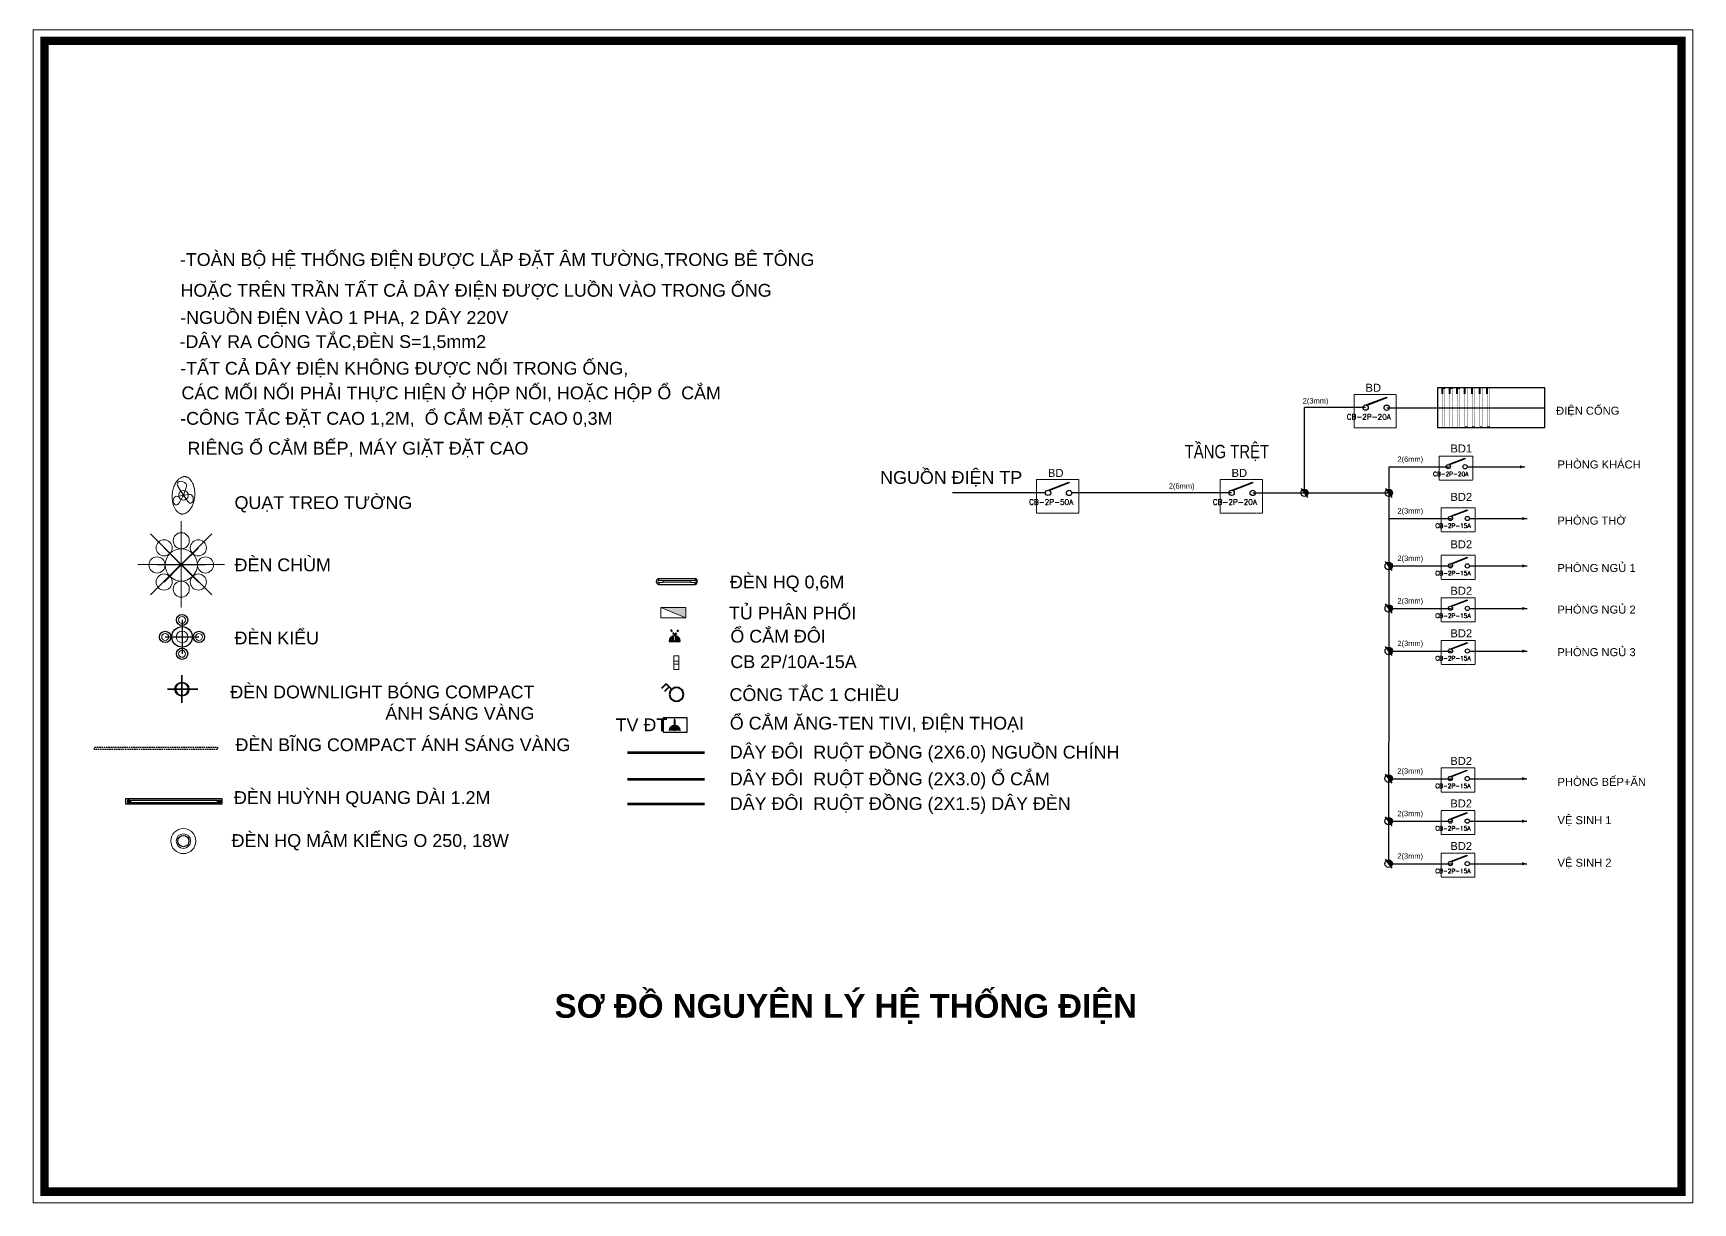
# Model space of a CAD drawing. Header units: millimetres. Extents: x 615730 to 2792744, y 139412 to 597571.
# Drawn here: x 660176 to 687548, y 242459 to 261755 of the extents above; entities that cross this region are included whole.
import ezdxf
from ezdxf.enums import TextEntityAlignment as Align

# ---------------------------------------------------------------- set-up
doc = ezdxf.new("R2010")
doc.units = ezdxf.units.MM
doc.header["$MEASUREMENT"] = 0
for name, pattern in [('DASHDOT', [1, 0.5, -0.25, 0, -0.25]), ('HIDDEN2', [0.1875, 0.125, -0.0625]), ('HIDDENX2', [0.75, 0.5, -0.25])]:
    doc.linetypes.add(name, pattern=pattern)
doc.layers.get('0').update_dxf_attribs({"lineweight": 5})
for name, color, linetype in [('03', 7, 'Continuous'), ('2L', 7, 'Continuous'), ('8', 8, 'Continuous'), ('H', 252, 'Continuous'), ('LAYER2', 2, 'Continuous'), ('NET MANH', 252, 'Continuous'), ('NETCAT', 4, 'Continuous'), ('NOITHAT', 144, 'Continuous'), ('SKYLINE-A_HATCH-VAT DUNG', 144, 'Continuous')]:
    doc.layers.add(name, color=color, linetype=linetype)
for name, color, linetype, lineweight in [('1L', 1, 'Continuous', 9), ('cucmanh', 251, 'Continuous', 15), ('KITCHEN', 4, 'Continuous', 20), ('net dut', 6, 'DASHDOT', 40), ('NET THAY', 146, 'Continuous', 40), ('NETNGOAITUONG', 1, 'Continuous', 40), ('NSMANH2', 75, 'Continuous', 5), ('thay', 7, 'Continuous', 15), ('TUONG', 6, 'Continuous', 35)]:
    doc.layers.add(name, color=color, linetype=linetype, lineweight=lineweight)
doc.styles.add('DIM', font='txt.shx', dxfattribs={"height": 120})
doc.styles.add('HELVE-CD', font='')
doc.styles.get("Standard").update_dxf_attribs({"font": ''})
doc.styles.add('VNI-HELVE', font='')
doc.styles.get('HELVE-CD').set_extended_font_data('VNI-Helve')
doc.styles.get('Standard').set_extended_font_data('VNI-Avo')
doc.styles.get('VNI-HELVE').set_extended_font_data('VNI-Helve')

# ---------------------------------------------------------------- blocks, each defined once
blk = doc.blocks.new('S-3G')
for p, q in [((0, 2.71), (0, 1.74)), ((0, 2.71), (0.84, 2.71)), ((0, 2.18), (0.84, 2.18))]:
    blk.add_line(p, q)
blk.add_circle((0, 0.87), 0.87)
blk = doc.blocks.new('quat tuong')
at = {"layer": 'cucmanh'}
for p, q in [((0, 0), (-218, 157)), ((-215, -52), (0, 0)), ((-32, -149), (0, 0)), ((41, 160), (0, 0)), ((0, 0), (224, 109)), ((0, 0), (156, -127))]:
    blk.add_line(p, q, dxfattribs=at)
blk.add_circle((0, 0), 30.2, dxfattribs=at)
for centre, major_axis, ratio, start_param, end_param in [((-269, 64), (-40, 122), 0.731911, -0.966324, 3.29916), ((0, 0), (0, 128), 1, 1.571186, 7.854371), ((155, 177), (116, 4), 0.731911, -0.966324, 3.29916)]:
    blk.add_ellipse(centre, major_axis=major_axis, ratio=ratio, start_param=start_param, end_param=end_param, dxfattribs=at)
at = {"layer": 'cucmanh', "extrusion": (0, 0, -1)}
blk.add_ellipse((78, -184), major_axis=(114, -22), ratio=0.731911, start_param=-0.966324, end_param=3.29916, dxfattribs=at)
at = {"layer": 'cucmanh'}
blk.add_open_spline([(500, 0), (500, 8), (499, 16), (497, 31), (496, 39), (491, 55), (488, 63), (481, 80), (477, 88), (467, 104), (462, 113), (449, 129), (442, 137), (427, 153), (418, 161), (400, 177), (390, 185), (369, 199), (358, 207), (335, 221), (322, 227), (297, 240), (283, 246), (255, 257), (241, 262), (206, 273), (184, 278), (141, 288), (119, 291), (73, 297), (50, 299), (4, 300), (-19, 300), (-65, 298), (-88, 295), (-133, 289), (-155, 285), (-199, 275), (-219, 269), (-260, 255), (-279, 248), (-316, 231), (-333, 222), (-365, 203), (-380, 192), (-405, 173), (-415, 164), (-434, 146), (-443, 136), (-458, 117), (-465, 108), (-476, 89), (-481, 79), (-489, 61), (-492, 51), (-497, 33), (-499, 24), (-500, 6), (-500, -3), (-499, -21), (-497, -30), (-493, -49), (-490, -58), (-483, -77), (-478, -86), (-467, -105), (-460, -114), (-445, -133), (-437, -143), (-418, -161), (-408, -170), (-386, -188), (-374, -197), (-348, -213), (-334, -221), (-305, -236), (-290, -243), (-258, -256), (-241, -262), (-207, -272), (-190, -277), (-154, -285), (-135, -289), (-98, -294), (-79, -296), (-40, -299), (-21, -300), (17, -300), (37, -299), (75, -297), (94, -295), (132, -289), (150, -286), (186, -278), (204, -273), (238, -263), (255, -257), (287, -244), (302, -237), (331, -222), (345, -215), (371, -198), (384, -190), (406, -172), (416, -163), (435, -145), (444, -135), (459, -116), (466, -107), (477, -88), (482, -78), (490, -60), (493, -50), (497, -32), (499, -23), (500, -9), (500, -5), (500, 0)], degree=3, knots=[0, 0, 0, 0, 0.094135, 0.094135, 0.188269, 0.188269, 0.282404, 0.282404, 0.376539, 0.376539, 0.470673, 0.470673, 0.564808, 0.564808, 0.658943, 0.658943, 0.753077, 0.753077, 0.847212, 0.847212, 0.941347, 0.941347, 1.035481, 1.035481, 1.129616, 1.129616, 1.259756, 1.259756, 1.389897, 1.389897, 1.520037, 1.520037, 1.650177, 1.650177, 1.780318, 1.780318, 1.910458, 1.910458, 2.040599, 2.040599, 2.170739, 2.170739, 2.300879, 2.300879, 2.43102, 2.43102, 2.539491, 2.539491, 2.647961, 2.647961, 2.756432, 2.756432, 2.864903, 2.864903, 2.973373, 2.973373, 3.081844, 3.081844, 3.190315, 3.190315, 3.298786, 3.298786, 3.407256, 3.407256, 3.515727, 3.515727, 3.624198, 3.624198, 3.732669, 3.732669, 3.841139, 3.841139, 3.94961, 3.94961, 4.058081, 4.058081, 4.166552, 4.166552, 4.275022, 4.275022, 4.383493, 4.383493, 4.491964, 4.491964, 4.600434, 4.600434, 4.708905, 4.708905, 4.817376, 4.817376, 4.925847, 4.925847, 5.034317, 5.034317, 5.142788, 5.142788, 5.251259, 5.251259, 5.35973, 5.35973, 5.4682, 5.4682, 5.576671, 5.576671, 5.685142, 5.685142, 5.793612, 5.793612, 5.902083, 5.902083, 6.010554, 6.010554, 6.119025, 6.119025, 6.227495, 6.227495, 6.283185, 6.283185, 6.283185, 6.283185], dxfattribs=at)
blk = doc.blocks.new('fdfdf')
at = {"layer": '03'}
for p, q in [((-26537, -92693), (-26537, -93485)), ((-26933, -93089), (-26141, -93089))]:
    blk.add_line(p, q, dxfattribs=at)
at = {"layer": '03', "ltscale": 1.5}
for centre, radius in [((-26537, -93089), 240), ((-26537, -92693), 132), ((-26933, -93089), 132), ((-26141, -93089), 132), ((-26537, -93485), 132)]:
    blk.add_circle(centre, radius, dxfattribs=at)
at = {"layer": '1L'}
for centre, radius in [((-26537, -92693), 81.5), ((-26933, -93089), 81.5), ((-26537, -93089), 137), ((-26141, -93089), 81.5), ((-26537, -93485), 81.5)]:
    blk.add_circle(centre, radius, dxfattribs=at)
blk = doc.blocks.new('A$C2A457C1A')
at = {"layer": 'NOITHAT'}
for points in [[(48, 19), (48, 51), (19, 51), (19, 19)], [(1180, 19), (1180, 51), (1152, 51), (1152, 19)]]:
    blk.add_hatch(color=256, dxfattribs=at).paths.add_polyline_path(points)
for p, q in [((0, 0), (0, 70)), ((0, 70), (1200, 70)), ((1200, 0), (0, 0)), ((19, 51), (19, 19)), ((48, 51), (19, 51)), ((19, 19), (48, 19)), ((48, 19), (48, 51)), ((61, 19), (61, 51)), ((61, 51), (1140, 51)), ((1140, 19), (61, 19)), ((1140, 51), (1140, 19)), ((1152, 19), (1152, 51)), ((1152, 51), (1180, 51)), ((1180, 19), (1152, 19)), ((1180, 51), (1180, 19)), ((1200, 70), (1200, 0))]:
    blk.add_line(p, q, dxfattribs=at)
blk = doc.blocks.new('GFGFGF')
at = {"layer": 'SKYLINE-A_HATCH-VAT DUNG', "ltscale": 10}
blk.add_circle((499346.4, 96513.1), 14.6, dxfattribs=at)
at = {"layer": 'TUONG', "ltscale": 10}
for points in [[(499346.4, 96513.1), (499346.4, 96542.5)], [(499346.4, 96513.1), (499316, 96513.1)], [(499346.4, 96513.1), (499379.6, 96513.1)], [(499346.4, 96513.1), (499346.4, 96484.3)]]:
    blk.add_lwpolyline(points, dxfattribs=at)
blk.add_circle((499346.4, 96513.1), 13.4, dxfattribs=at)
blk = doc.blocks.new('CBCBCB')
for p, q in [((188934, 102681), (189943, 101672)), ((188934, 101672), (189943, 102681)), ((189943, 101672), (188934, 102681)), ((189943, 102681), (188934, 101672)), ((189438, 102890), (189438, 101462)), ((189438, 101462), (189438, 102890)), ((189439, 102166), (189156, 102448)), ((189439, 102166), (189439, 102565)), ((189439, 102166), (189721, 102448)), ((188724, 102176), (190152, 102176)), ((190152, 102176), (188724, 102176)), ((189439, 102166), (189039, 102166)), ((189439, 102166), (189156, 101884)), ((189439, 102166), (189838, 102166)), ((189439, 102166), (189439, 101767)), ((189439, 102166), (189721, 101884))]:
    blk.add_line(p, q)
for centre, radius in [((189439, 102565), 133), ((189156, 102448), 133), ((189439, 102166), 266), ((189439, 102166), 266), ((189439, 102166), 266), ((189439, 102166), 266), ((189439, 102166), 266), ((189439, 102166), 266), ((189439, 102166), 266), ((189439, 102166), 266), ((189721, 102448), 133), ((189039, 102166), 133), ((189838, 102166), 133), ((189156, 101884), 133), ((189439, 101767), 133), ((189721, 101884), 133)]:
    blk.add_circle(centre, radius)

msp = doc.modelspace()

# ---------------------------------------------------------------- hatches: boundary and pattern name
at = {"layer": '1L'}
msp.add_hatch(color=256, dxfattribs=at).paths.add_polyline_path([(670940.4, 252109.3), (670940.4, 252279.9), (670528.2, 252279.9)])
h = msp.add_hatch(color=256, dxfattribs=at)
h.paths.add_polyline_path([(670848.3, 250246.9, 0.4142136), (670756.4, 250338.8), (670756.4, 250246.9)])
h.paths.add_polyline_path([(670756.4, 250338.8, 0.4142136), (670664.6, 250246.9), (670756.4, 250246.9)])
at = {"layer": '2L', "linetype": 'Continuous', "ltscale": 50}
h = msp.add_hatch(color=256, dxfattribs=at)
h.paths.add_polyline_path([(681107.7, 254222.4, -0.6075438), (681204.7, 254172, -0.0102072), (681204.6, 254169.5), (681145.7, 254169.5)])
h.paths.add_polyline_path([(681145.7, 254169.5), (681204.6, 254169.5, -0.2278825), (681179.6, 254122.4)])
h = msp.add_hatch(color=256, dxfattribs=at)
h.paths.add_polyline_path([(682499.3, 254222.4, -0.6075438), (682596.3, 254172, -0.0102072), (682596.3, 254169.5), (682537.3, 254169.5)])
h.paths.add_polyline_path([(682537.3, 254169.5), (682596.3, 254169.5, -0.2278825), (682571.2, 254122.4)])
h = msp.add_hatch(color=256, dxfattribs=at)
h.paths.add_polyline_path([(682497.6, 253014.6, -0.6075438), (682594.6, 252964.3, -0.0102072), (682594.6, 252961.7), (682535.6, 252961.7)])
h.paths.add_polyline_path([(682535.6, 252961.7), (682594.6, 252961.7, -0.2278825), (682569.5, 252914.6)])
h = msp.add_hatch(color=256, dxfattribs=at)
h.paths.add_polyline_path([(682497.6, 252315.1, -0.6075438), (682594.6, 252264.7, -0.0102072), (682594.6, 252262.2), (682535.6, 252262.2)])
h.paths.add_polyline_path([(682535.6, 252262.2), (682594.6, 252262.2, -0.2278825), (682569.5, 252215.1)])
h = msp.add_hatch(color=256, dxfattribs=at)
h.paths.add_polyline_path([(682497.6, 251613.2, -0.6075438), (682594.6, 251562.8, -0.0102072), (682594.6, 251560.3), (682535.6, 251560.3)])
h.paths.add_polyline_path([(682535.6, 251560.3), (682594.6, 251560.3, -0.2278825), (682569.5, 251513.2)])
h = msp.add_hatch(color=256, dxfattribs=at)
h.paths.add_polyline_path([(682495.9, 249508.1, -0.6075438), (682592.9, 249457.7, -0.0102072), (682592.9, 249455.2), (682533.9, 249455.2)])
h.paths.add_polyline_path([(682533.9, 249455.2), (682592.9, 249455.2, -0.2278825), (682567.8, 249408)])
h = msp.add_hatch(color=256, dxfattribs=at)
h.paths.add_polyline_path([(682495.9, 248806.2, -0.6075438), (682592.9, 248755.8, -0.0102072), (682592.9, 248753.3), (682533.9, 248753.3)])
h.paths.add_polyline_path([(682533.9, 248753.3), (682592.9, 248753.3, -0.2278825), (682567.8, 248706.1)])
h = msp.add_hatch(color=256, dxfattribs=at)
h.paths.add_polyline_path([(682495.9, 248104.2, -0.6075438), (682592.9, 248053.9, -0.0102072), (682592.9, 248051.3), (682533.9, 248051.3)])
h.paths.add_polyline_path([(682533.9, 248051.3), (682592.9, 248051.3, -0.2278825), (682567.8, 248004.2)])
at = {"layer": 'net dut'}
h = msp.add_hatch(color=5, dxfattribs=at)
h.set_gradient(color1=(0, 0, 255), one_color=1, tint=1, name='INVSPHERICAL')
h.paths.add_polyline_path([(670747.2, 251818.9, 0.3863842), (670664.1, 251727.5), (670747.2, 251727.5)])
h.paths.add_polyline_path([(670756, 251819.4), (670756, 251727.5), (670847.8, 251727.5, 0.4142136)])
at = {"layer": 'NET MANH'}
h = msp.add_hatch(color=5, dxfattribs=at)
h.set_gradient(color1=(0, 0, 255), one_color=1, tint=1, name='CYLINDER')
h.paths.add_polyline_path([(671023.1, 252723.9), (670565.5, 252723.9), (670565.5, 252697.5), (671023.1, 252697.5)])

# ---------------------------------------------------------------- linework, layer by layer
at = {"layer": '03'}
for p, q in [((670747.6, 250430.6), (670747.6, 250246.9)), ((670756.4, 250430.6), (670756.4, 250246.9))]:
    msp.add_line(p, q, dxfattribs=at)
at = {"layer": '03', "ltscale": 10}
msp.add_lwpolyline([(670570.5, 250467), (670958, 250467), (670958, 250220.4), (670570.5, 250220.4)], close=True, dxfattribs=at)
at = {"layer": '03'}
msp.add_arc((670752, 250430.6), 4.4, 0, 180, dxfattribs=at)
at = {"layer": '1L'}
msp.add_line((670528.2, 252279.9), (670940.4, 252109.3), dxfattribs=at)
at = {"layer": '1L', "linetype": 'HIDDENX2'}
for points in [[(681962.5, 255795.4), (682657.1, 255795.4), (682657.1, 255242.9), (681962.5, 255242.9)], [(683362.4, 254778), (683918.1, 254778), (683918.1, 254379.9), (683362.4, 254379.9)], [(676725.1, 254390.3), (677419.7, 254390.3), (677419.7, 253837.7), (676725.1, 253837.7)], [(679753.2, 254390.3), (680447.9, 254390.3), (680447.9, 253837.7), (679753.2, 253837.7)], [(683399.9, 253924.3), (683955.6, 253924.3), (683955.6, 253526.2), (683399.9, 253526.2)], [(683399.9, 253142.2), (683955.6, 253142.2), (683955.6, 252744.2), (683399.9, 252744.2)], [(683399.9, 252440.3), (683955.6, 252440.3), (683955.6, 252042.3), (683399.9, 252042.3)], [(683399.9, 251738.4), (683955.6, 251738.4), (683955.6, 251340.4), (683399.9, 251340.4)], [(683398.2, 249633.3), (683953.9, 249633.3), (683953.9, 249235.2), (683398.2, 249235.2)], [(683398.2, 248931.4), (683953.9, 248931.4), (683953.9, 248533.3), (683398.2, 248533.3)], [(683398.2, 248229.5), (683953.9, 248229.5), (683953.9, 247831.4), (683398.2, 247831.4)]]:
    msp.add_lwpolyline(points, close=True, dxfattribs=at)
at = {"layer": '1L', "linetype": 'Continuous'}
for points in [[(684696.6, 254601.1, 52.8, 0, 0), (684775.8, 254601.1, 0, 0, 0)], [(684734.1, 253747.4, 52.8, 0, 0), (684813.3, 253747.4, 0, 0, 0)], [(684734.1, 252965.4, 52.8, 0, 0), (684813.3, 252965.4, 0, 0, 0)], [(684734.1, 252263.4, 52.8, 0, 0), (684813.3, 252263.4, 0, 0, 0)], [(684734.1, 251561.5, 52.8, 0, 0), (684813.3, 251561.5, 0, 0, 0)], [(684732.4, 249456.4, 52.8, 0, 0), (684811.6, 249456.4, 0, 0, 0)], [(684732.4, 248754.5, 52.8, 0, 0), (684811.6, 248754.5, 0, 0, 0)], [(684732.4, 248052.6, 52.8, 0, 0), (684811.6, 248052.6, 0, 0, 0)]]:
    msp.add_lwpolyline(points, format="xyseb", dxfattribs=at)
at = {"layer": '1L'}
for points in [[(670528.2, 252279.9), (670940.4, 252279.9), (670940.4, 252109.3), (670528.2, 252109.3)], [(670528.2, 252109.3), (670940.4, 252109.3), (670940.4, 252279.9), (670528.2, 252279.9)], [(670741.6, 251259.3), (670824.8, 251259.3), (670824.8, 251480.6), (670741.6, 251480.6)], [(670741.6, 251395.9), (670824.8, 251395.9), (670824.8, 251395.9), (670741.6, 251395.9)], [(670741.6, 251344.1), (670824.8, 251344.1), (670824.8, 251344.1), (670741.6, 251344.1)]]:
    msp.add_lwpolyline(points, close=True, dxfattribs=at)
for centre in [(670756, 251727.5), (670756.4, 250246.9)]:
    msp.add_arc(centre, 91.9, 0, 180, dxfattribs=at)
at = {"layer": '2L', "linetype": 'Continuous', "ltscale": 50}
for p, q in [((681198.4, 254096.2), (681091.2, 254245.3)), ((682590, 254096.2), (682482.8, 254245.3)), ((682588.3, 252888.4), (682481.1, 253037.5)), ((682588.3, 252188.9), (682481.1, 252338)), ((682588.3, 251487), (682481.1, 251636.1)), ((682586.6, 249381.9), (682479.4, 249530.9)), ((682586.6, 248680), (682479.4, 248829)), ((682586.6, 247978), (682479.4, 248127.1))]:
    msp.add_line(p, q, dxfattribs=at)
at = {"layer": '2L', "color": 2}
for points in [[(682169.7, 255627.3), (682493.8, 255752.8), (682498.7, 255740.3), (682174.7, 255614.8)], [(683528.2, 254643.5), (683787.5, 254743.9), (683791.4, 254733.9), (683532.2, 254633.5)], [(676932.3, 254222.2), (677256.4, 254347.7), (677261.3, 254335.1), (676937.2, 254209.6)], [(679960.5, 254222.2), (680284.6, 254347.7), (680289.5, 254335.1), (679965.4, 254209.6)], [(683565.7, 253789.8), (683825, 253890.2), (683828.9, 253880.1), (683569.7, 253779.7)], [(683565.7, 253007.8), (683825, 253108.1), (683828.9, 253098.1), (683569.7, 252997.7)], [(683565.7, 252305.8), (683825, 252406.2), (683828.9, 252396.2), (683569.7, 252295.8)], [(683565.7, 251603.9), (683825, 251704.3), (683828.9, 251694.3), (683569.7, 251593.9)], [(683564, 249498.8), (683823.3, 249599.2), (683827.2, 249589.2), (683568, 249488.8)], [(683564, 248796.9), (683823.3, 248897.3), (683827.2, 248887.3), (683568, 248786.9)], [(683564, 248095), (683823.3, 248195.4), (683827.2, 248185.3), (683568, 248085)]]:
    msp.add_lwpolyline(points, close=True, dxfattribs=at)
for centre, radius in [((682151, 255577.7), 44), ((682498.7, 255575.9), 44), ((683513.3, 254603.8), 35.2), ((683791.4, 254602.4), 35.2), ((676913.6, 254172.5), 44), ((677261.3, 254170.8), 44), ((679941.8, 254172.5), 44), ((680289.4, 254170.8), 44), ((683550.8, 253750.1), 35.2), ((683828.9, 253748.6), 35.2), ((683550.8, 252968), 35.2), ((683828.9, 252966.6), 35.2), ((683550.8, 252266.1), 35.2), ((683828.9, 252264.7), 35.2), ((683550.8, 251564.2), 35.2), ((683828.9, 251562.8), 35.2), ((683549, 249459.1), 35.2), ((683827.2, 249457.7), 35.2), ((683549, 248757.2), 35.2), ((683827.2, 248755.8), 35.2), ((683549, 248055.3), 35.2), ((683827.2, 248053.8), 35.2)]:
    msp.add_circle(centre, radius, dxfattribs=at)
at = {"layer": '2L', "linetype": 'Continuous', "ltscale": 50}
for centre in [(681143.1, 254172), (682534.7, 254172), (682533, 252964.3), (682533, 252264.7), (682533, 251562.8), (682531.3, 249457.7), (682531.3, 248755.8), (682531.3, 248053.9)]:
    msp.add_circle(centre, 61.6, dxfattribs=at)
at = {"layer": '8'}
msp.add_circle((662652.6, 248426.4), 93.1, dxfattribs=at)
at = {"layer": 'H', "const_width": 138.2}
msp.add_lwpolyline([(660360.3, 242643.3), (687363.2, 242643.3), (687363.2, 261628.3), (660360.3, 261628.3)], close=True, dxfattribs=at)
at = {"layer": 'KITCHEN'}
for p, q in [((670495.1, 252728.3), (670565.5, 252728.3)), ((670565.5, 252693.1), (670495.1, 252693.1)), ((670565.5, 252728.3), (670565.5, 252693.1)), ((671093.5, 252728.3), (671023.1, 252728.3)), ((671023.1, 252728.3), (671023.1, 252693.1)), ((671023.1, 252693.1), (671093.5, 252693.1))]:
    msp.add_line(p, q, dxfattribs=at)
msp.add_lwpolyline([(671023.1, 252697.5), (670565.5, 252697.5), (670565.5, 252723.9), (671023.1, 252723.9)], close=True, dxfattribs=at)
for centre, start, end in [((670495.1, 252710.7), 90, 270), ((671093.5, 252710.7), 270, 90)]:
    msp.add_arc(centre, 17.6, start, end, dxfattribs=at)
at = {"layer": 'LAYER2', "linetype": 'HIDDEN2', "ltscale": 200}
msp.add_lwpolyline([(661189.5, 249976.9), (663216.6, 249976.9), (663216.6, 249936.9), (661189.5, 249936.9), (661189.5, 249976.9)], dxfattribs=at)
at = {"layer": 'net dut'}
msp.add_line((670664.1, 251727.5), (670847.8, 251727.5), dxfattribs=at)
for points in [[(683417.5, 255902.4), (683460.3, 255902.4), (683460.3, 255249.4), (683417.5, 255249.4)], [(683540.5, 255902.4), (683583.3, 255902.4), (683583.3, 255249.4), (683540.5, 255249.4)], [(683663.5, 255902.4), (683706.3, 255902.4), (683706.3, 255249.4), (683663.5, 255249.4)], [(683786.5, 255902.4), (683829.3, 255902.4), (683829.3, 255249.4), (683786.5, 255249.4)], [(683909.5, 255902.4), (683952.4, 255902.4), (683952.4, 255249.4), (683909.5, 255249.4)], [(684032.5, 255902.4), (684075.4, 255902.4), (684075.4, 255249.4), (684032.5, 255249.4)], [(684155.5, 255902.4), (684198.4, 255902.4), (684198.4, 255249.4), (684155.5, 255249.4)]]:
    msp.add_lwpolyline(points, close=True, dxfattribs=at)
at = {"layer": 'net dut', "const_width": 44}
for points in [[(669977.3, 249887.4), (671252.5, 249887.4)], [(669977.3, 249445.1), (671252.5, 249445.1)], [(669977.3, 249038.2), (671252.5, 249038.2)]]:
    msp.add_lwpolyline(points, dxfattribs=at)
at = {"layer": 'NET MANH'}
for points in [[(670495.1, 252728.3), (670495.1, 252761.4), (671093.5, 252761.4), (671093.5, 252728.3)], [(670495.1, 252693.1), (670495.1, 252660), (671093.5, 252660), (671093.5, 252693.1)]]:
    msp.add_lwpolyline(points, dxfattribs=at)
for centre, radius, start, end in [((670503.8, 252710.7), 51.4, 99.69181, 260.30819), ((671078.1, 252710.7), 53, 286.97414, 73.02586)]:
    msp.add_arc(centre, radius, start, end, dxfattribs=at)
at = {"layer": 'NETCAT', "linetype": 'Continuous'}
for p, q in [((682151, 255577.7), (681144.8, 255577.7)), ((681144.8, 254170.8), (681144.8, 255577.7)), ((682498.7, 255575.9), (685105.1, 255575.9)), ((682536.4, 254601.1), (682536.4, 254170.8)), ((682536.4, 254601.1), (683529.7, 254601.1)), ((683826.6, 254601.1), (684775.8, 254601.1)), ((676869.6, 254172.5), (675338.6, 254172.5)), ((678595.9, 254172.5), (677305.2, 254172.5)), ((679941.8, 254172.5), (678595.9, 254172.5)), ((680289.4, 254170.8), (682534.7, 254170.8)), ((682534.7, 254172), (682534.7, 252965.4)), ((682534.7, 253747.4), (683567.2, 253747.4)), ((683864.1, 253747.4), (684813.3, 253747.4)), ((682533, 252965.4), (682533, 251562.8)), ((682534.7, 252965.4), (683567.2, 252965.4)), ((683864.1, 252965.4), (684813.3, 252965.4)), ((682534.7, 252263.4), (683567.2, 252263.4)), ((683864.1, 252263.4), (684813.3, 252263.4)), ((682533, 252067.6), (682531.3, 248053.9)), ((682534.7, 251561.5), (683567.2, 251561.5)), ((683864.1, 251561.5), (684813.3, 251561.5)), ((682533, 249456.4), (683565.5, 249456.4)), ((683862.3, 249456.4), (684811.6, 249456.4)), ((682533, 248754.5), (683565.5, 248754.5)), ((683862.3, 248754.5), (684811.6, 248754.5)), ((682533, 248052.6), (683565.5, 248052.6)), ((683862.3, 248052.6), (684811.6, 248052.6))]:
    msp.add_line(p, q, dxfattribs=at)
msp.add_lwpolyline([(683337.3, 255249.4), (685105.1, 255249.4), (685105.1, 255902.4), (683337.3, 255902.4)], close=True, dxfattribs=at)
at = {"layer": 'NETNGOAITUONG', "linetype": 'HIDDENX2', "ltscale": 100}
for q in [(670690.6, 251910.2), (670816.3, 251911.2)]:
    msp.add_line((670756, 251819.4), q, dxfattribs=at)
at = {"layer": 'thay', "linetype": 'Continuous'}
msp.add_lwpolyline([(660176, 242459), (687547.5, 242459), (687547.5, 261812.6), (660176, 261812.6)], close=True, dxfattribs=at)
at = {"layer": 'thay'}
for radius in [206, 119.5]:
    msp.add_circle((662652.6, 248426.4), radius, dxfattribs=at)

# ---------------------------------------------------------------- block references
at = {"layer": 'net dut', "xscale": 0.7040000000270084, "yscale": 0.7040000000270084, "zscale": 0.7040000000270084}
msp.add_blockref('fdfdf', (681313.4, 317329.9), dxfattribs=at)
at = {"layer": 'NET THAY', "xscale": -0.6195199999335271, "yscale": 0.6195199999492615, "zscale": 0.6195200000000002, "rotation": 85.30138467172087}
msp.add_blockref('quat tuong', (662654.6, 254131.1), dxfattribs=at)
at = {"layer": 'NETNGOAITUONG', "linetype": 'HIDDENX2', "ltscale": 100, "xscale": -131.9999999999945, "yscale": 132, "zscale": 132, "rotation": 44.08876725164016}
msp.add_blockref('S-3G', (670866.9, 250764.6), dxfattribs=at)
at = {"layer": 'NSMANH2'}
msp.add_blockref('CBCBCB', (473179.2, 150816.3), dxfattribs=at)
at = {"layer": 'thay', "xscale": 1.319999999948777, "yscale": 1.319999999948777, "zscale": 1.319999999948777}
msp.add_blockref('A$C2A457C1A', (661705, 249035.4), dxfattribs=at)
at = {"layer": 'TUONG', "xscale": 7.92000000004191, "yscale": 7.92000000004191, "zscale": 7.92000000004191}
msp.add_blockref('GFGFGF', (-3292193.6, -513450.3), dxfattribs=at)

# ---------------------------------------------------------------- texts
at = {"insert": (678381.3, 245410), "char_height": 390, "width": 26392.6, "attachment_point": 9}
msp.add_mtext('{\\fArial|b1|i0|c0|p34;SƠ ĐỒ NGUYÊN LÝ HỆ THỐNG ĐIỆN}', dxfattribs=at)
at = {"layer": '03', "linetype": 'Continuous', "ltscale": 50, "style": 'VNI-HELVE'}
for s, height, p in [('-TOAØN BOÄ HEÄ THOÁNG ÑIEÄN ÑÖÔÏC LAÉP ÑAËT AÂM TÖÔØNG,TRONG BEÂ TOÂNG', 211.2, (662594.6, 257914.8)), ('HOAËC TREÂN TRAÀN TAÁT CAÛ DAÂY ÑIEÄN ÑÖÔÏC LUOÀN VAØO TRONG OÁNG', 211.2, (662605.5, 257407.4)), ('-NGUOÀN ÑIEÄN VAØO 1 PHA, 2 DAÂY 220V', 211.2, (662600.1, 256958.7)), ('-DAÂY RA COÂNG TAÉC,ÑEØN S=1,5mm2', 211.2, (662589.2, 256561.4)), ('-TAÁT CAÛ DAÂY ÑIEÄN KHOÂNG ÑÖÔÏC NOÁI TRONG OÁNG,', 211.2, (662600.1, 256121.6)), ('CAÙC MOÁI NOÁI PHAÛI THÖÏC HIEÄN ÔÛ HOÄP NOÁI, HOAËC HOÄP OÅ  CAÉM', 211.2, (662621.7, 255714.7)), ('-COÂNG TAÉC ÑAËT CAO 1,2M,  OÅ CAÉM ÑAËT CAO 0,3M', 211.2, (662600.1, 255294.8)), ('ÑIEÄN COÅNG', 132, (685292.3, 255460.8)), ('RIEÂNG OÅ CAÉM BEÁP, MAÙY GIAËT ÑAËT CAO', 211.2, (662721.2, 254802.6)), ('BD1', 132, (683549.8, 254837.5)), ('NGUOÀN ÑIEÄN TP', 211.2, (674144.4, 254319.6)), ('PHOØNG KHAÙCH', 132, (685315.8, 254574)), ('QUAÏT TREO TÖÔØNG', 211.2, (663496.6, 253905.2)), ('BD2', 132, (683549.8, 254038.8)), ('PHOØNG THÔØ', 132, (685314.1, 253648.1)), ('BD2', 132, (683549.8, 253256.8)), ('ÑEØN CHUØM', 211.2, (663496.6, 252878.1)), ('PHOØNG NGUÛ 1', 132, (685314.1, 252866.1)), ('ÑEØN HQ 0,6M', 211.2, (671668.5, 252595.3)), ('BD2', 132, (683549.8, 252490.1)), ('TUÛ PHAÂN PHOÁI', 211.2, (671651.3, 252084.3)), ('PHOØNG NGUÛ 2', 132, (685314.1, 252179.5)), ('ÑEØN KIEÅU', 211.2, (663496.6, 251671.8)), ('OÅ CAÉM ÑOÂI', 211.2, (671674.4, 251700.6)), ('BD2', 132, (683549.8, 251788.2)), ('PHOØNG NGUÛ 3', 132, (685314.1, 251477.6)), ('CB 2P/10A-15A', 211.2, (671674.4, 251280.5)), ('COÂNG TAÉC 1 CHIEÀU', 211.2, (671659.8, 250737.4)), ('TV ÑT', 211.2, (669781.3, 250239.2)), ('OÅ CAÉM AÊNG-TEN TIVI, ÑIEÄN THOAÏI', 211.2, (671665.1, 250266.6)), ('ÑEØN BÓNG COMPACT AÙNH SAÙNG VAØNG', 211.2, (663512.5, 249910.2)), ('DAÂY ÑOÂI  RUOÄT ÑOÀNG (2X6.0) NGUOÀN CHÍNH', 211.2, (671665.1, 249788.9)), ('BD2', 132, (683548.1, 249683)), ('DAÂY ÑOÂI  RUOÄT ÑOÀNG (2X3.0) OÅ CAÉM', 211.2, (671665.1, 249346.6)), ('PHOØNG BEÁP+AÊN ', 132, (685315.8, 249337.6)), ('DAÂY ÑOÂI  RUOÄT ÑOÀNG (2X1.5) DAÂY ÑEØN', 211.2, (671665.1, 248939.7)), ('BD2', 132, (683548.1, 248981.1)), ('VEÄ SINH 1', 132, (685315.8, 248705.8)), ('ÑEØN HQ MAÂM KIEÁNG O 250, 18W', 211.2, (663447.6, 248329.8)), ('BD2', 132, (683548.1, 248279.2)), ('VEÄ SINH 2', 132, (685315.8, 248003.9))]:
    msp.add_text(s, height=height, dxfattribs=at).set_placement(p)
at = {"layer": '03', "style": 'HELVE-CD'}
for s, p in [('2(3mm)', (681326.3, 255645.7)), ('2(6mm)', (682888, 254683.7)), ('2(6mm)', (679117.1, 254240.5)), ('2(3mm)', (682888, 253830)), ('2(3mm)', (682888, 253048)), ('2(3mm)', (682888, 252346.1)), ('2(3mm)', (682888, 251644.2)), ('2(3mm)', (682886.3, 249539)), ('2(3mm)', (682886.3, 248837.1)), ('2(3mm)', (682886.3, 248135.2))]:
    msp.add_text(s, height=88, dxfattribs=at).set_placement(p, align=Align.CENTER)
at = {"layer": '03', "linetype": 'Continuous', "char_height": 70.4, "attachment_point": 6, "style": 'DIM'}
for s, insert in [('CB-2P-20A ', (683846.7, 254482.2)), ('CB-2P-15A', (683884.2, 253628.5)), ('CB-2P-15A', (683884.2, 252846.5)), ('CB-2P-15A', (683884.2, 252144.6)), ('CB-2P-15A', (683884.2, 251442.7)), ('CB-2P-15A', (683882.5, 249337.5)), ('CB-2P-15A', (683882.5, 248635.6)), ('CB-2P-15A', (683882.5, 247933.7))]:
    msp.add_mtext(s, dxfattribs=dict(at, insert=insert))
at = {"layer": '03', "linetype": 'Continuous', "ltscale": 50, "char_height": 211.2, "style": 'VNI-HELVE'}
for s, insert, width, attachment_point in [('{\\fArial|b0|i0|c0|p34;ĐÈN DOWNLIGHT BÓNG COMPACT\\P ÁNH SÁNG VÀNG}', (668443, 250425.9), 11157.9, 9), ('{\\fArial|b0|i0|c0|p34;\\C0;    ĐÈN HUỲNH QUANG DÀI 1.2M}', (663160.1, 248981.4), 6433.381, 7)]:
    msp.add_mtext(s, dxfattribs=dict(at, insert=insert, width=width, attachment_point=attachment_point))
at = {"layer": '1L', "color": 7, "style": 'VNI-HELVE', "width": 0.8}
msp.add_text('TAÀNG TREÄT', height=220, dxfattribs=at).set_placement((679166.6, 254743.1))
at = {"layer": '1L', "linetype": 'Continuous', "char_height": 88, "attachment_point": 6, "style": 'DIM'}
for s, insert in [('CB-2P-20A ', (682567.8, 255425.8)), ('CB-2P-50A ', (677330.4, 254020.6)), ('CB-2P-20A ', (680358.6, 254020.6))]:
    msp.add_mtext(s, dxfattribs=dict(at, insert=insert))
at = {"layer": '2L', "linetype": 'Continuous', "ltscale": 50, "style": 'VNI-HELVE'}
for p in [(682149.8, 255839.5), (676912.4, 254434.3), (679940.6, 254434.3)]:
    msp.add_text('BD', height=132, dxfattribs=at).set_placement(p)

doc.saveas('drawing.dxf')
